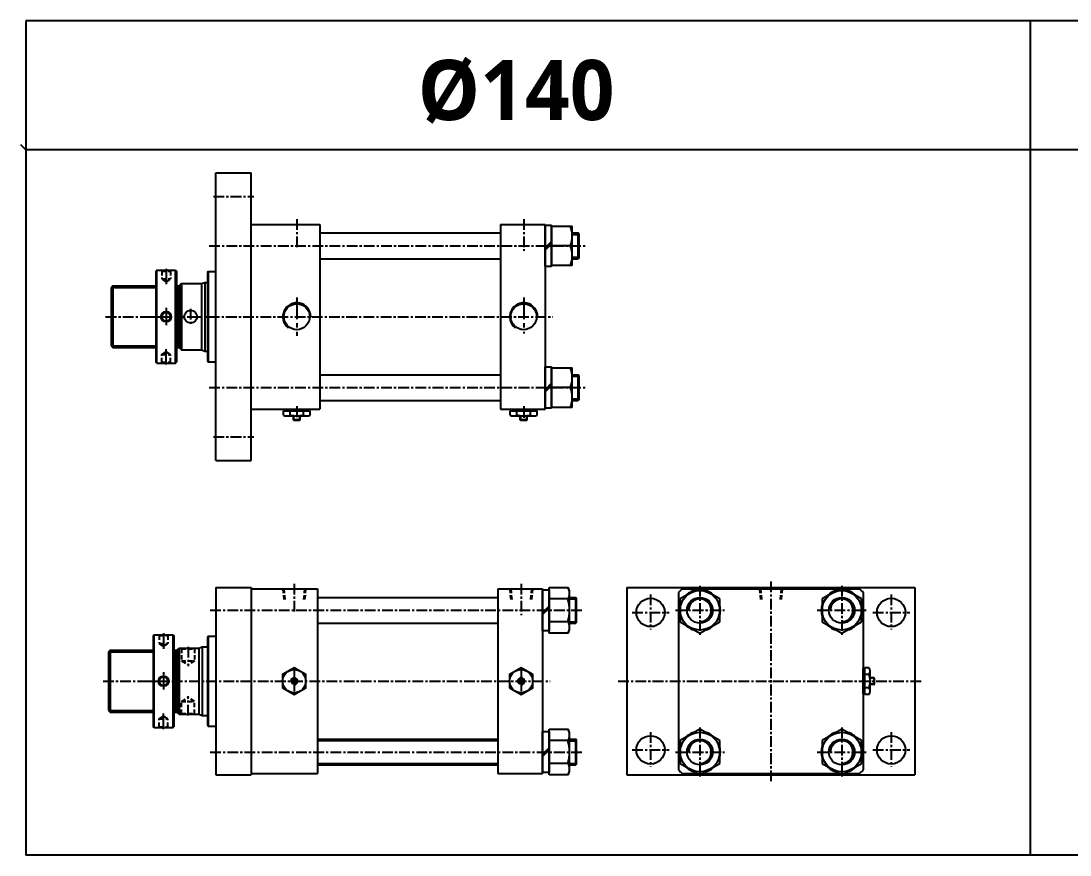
# Model space of a CAD drawing. Extents: x -819 to 4679, y 0 to 1986.
# Drawn here: x -6 to 1215, y 0 to 971 of the extents above; entities that cross this region are included whole.
import ezdxf

# ---------------------------------------------------------------- set-up
doc = ezdxf.new("R2010")
doc.units = 0
doc.header["$LTSCALE"] = 10
doc.header["$MEASUREMENT"] = 0
for name, pattern in [('CENTER', [2, 1.25, -0.25, 0.25, -0.25]), ('CENTERX2', [4, 2.5, -0.5, 0.5, -0.5]), ('HIDDENX2', [0.75, 0.5, -0.25])]:
    doc.linetypes.add(name, pattern=pattern)
doc.layers.get('0').update_dxf_attribs({"linetype": 'CONTINUOUS'})
for name, color, linetype in [('CEN', 1, 'CENTERX2'), ('CENTER', 1, 'CENTER'), ('CL', 1, 'CENTER'), ('DIM', 2, 'CONTINUOUS'), ('HID', 2, 'HIDDENX2'), ('ML', 7, 'CONTINUOUS')]:
    doc.layers.add(name, color=color, linetype=linetype)
doc.styles.add('문자', font='romans.shx')

msp = doc.modelspace()

# ---------------------------------------------------------------- linework, layer by layer
for p, q in [((3507, 971), (0, 971)), ((0, 971), (0, 0)), ((1169, 0), (1169, 971)), ((0, 821), (-5.7, 826.7)), ((3507, 821), (0, 821)), ((3507, 0), (0, 0)), ((3507, 0), (0, 0))]:
    msp.add_line(p, q)
at = {"color": 7, "linetype": 'Continuous'}
for p, q in [((299.6, 512.2), (299.6, 517.2)), ((299.6, 517.2), (306, 517.2)), ((300.6, 517.2), (300.6, 519.2)), ((300.6, 519.2), (329.8, 519.2)), ((306, 517.2), (330.8, 517.2)), ((307.4, 512.2), (307.4, 517.2)), ((323, 512.2), (323, 517.2)), ((329.8, 517.2), (329.8, 519.2)), ((330.8, 512.2), (330.8, 517.2)), ((563.6, 512.2), (563.6, 517.2)), ((563.6, 517.2), (570, 517.2)), ((564.6, 517.2), (564.6, 519.2)), ((564.6, 519.2), (593.8, 519.2)), ((570, 517.2), (594.8, 517.2)), ((571.4, 512.2), (571.4, 517.2)), ((587, 512.2), (587, 517.2)), ((593.8, 517.2), (593.8, 519.2)), ((594.8, 512.2), (594.8, 517.2)), ((302.8, 511.2), (327.6, 511.2)), ((311.2, 511.5), (311.2, 511.5)), ((311.2, 506.7), (311.2, 511.2)), ((311.2, 506.7), (311.7, 506.2)), ((319.2, 506.7), (311.2, 506.7)), ((311.7, 506.2), (318.7, 506.2)), ((319.2, 506.7), (318.7, 506.2)), ((319.2, 506.7), (319.2, 511.2)), ((566.8, 511.2), (591.6, 511.2)), ((575.2, 511.5), (575.2, 511.5)), ((575.2, 506.7), (575.2, 511.2)), ((575.2, 506.7), (575.7, 506.2)), ((583.2, 506.7), (575.2, 506.7)), ((575.7, 506.2), (582.7, 506.2)), ((583.2, 506.7), (582.7, 506.2)), ((583.2, 506.7), (583.2, 511.2)), ((974.3, 187.8), (974.3, 217)), ((976.3, 217), (974.3, 217)), ((981.3, 218), (976.3, 218)), ((976.3, 193.1), (976.3, 218)), ((981.3, 210.2), (976.3, 210.2)), ((982.3, 190), (982.3, 214.8)), ((982, 198.4), (982, 198.4)), ((986.8, 206.4), (982.3, 206.4)), ((986.8, 198.4), (982.3, 198.4)), ((986.8, 206.4), (987.3, 205.9)), ((986.8, 206.4), (986.8, 198.4)), ((986.8, 198.4), (987.3, 198.9)), ((987.3, 198.9), (987.3, 205.9)), ((976.3, 187.8), (974.3, 187.8)), ((981.3, 194.6), (976.3, 194.6)), ((976.3, 186.8), (976.3, 193.1)), ((981.3, 186.8), (976.3, 186.8))]:
    msp.add_line(p, q, dxfattribs=at)
for points in [[(298.7, 194.6), (312.2, 186.8), (325.7, 194.6), (325.7, 210.2), (312.2, 218), (298.7, 210.2)], [(562.7, 194.6), (576.2, 186.8), (589.7, 194.6), (589.7, 210.2), (576.2, 218), (562.7, 210.2)], [(310.8, 204.9), (309.3, 202.4), (310.8, 199.9), (313.6, 199.9), (315.1, 202.4), (313.6, 204.9)], [(574.8, 204.9), (573.3, 202.4), (574.8, 199.9), (577.6, 199.9), (579.1, 202.4), (577.6, 204.9)]]:
    msp.add_lwpolyline(points, close=True, dxfattribs=at)
for centre, radius in [((312.2, 202.4), 13.5), ((576.2, 202.4), 13.5), ((312.2, 202.4), 3.5), ((576.2, 202.4), 3.5)]:
    msp.add_circle(centre, radius, dxfattribs=at)
for centre, radius, start, end in [((302.8, 516.8), 5.62, 235.6158, 270), ((303.5, 519.4), 8.22, 241.7006, 298.2994), ((315.2, 542.6), 31.3, 255.6172, 270.0141), ((315.2, 542.6), 31.3, 269.9859, 284.3828), ((326.9, 519.4), 8.22, 241.7006, 298.2994), ((566.8, 516.8), 5.62, 235.6158, 270), ((567.5, 519.4), 8.22, 241.7006, 298.2994), ((579.2, 542.6), 31.3, 255.6172, 270.0141), ((579.2, 542.6), 31.3, 269.9859, 284.3828), ((590.9, 519.4), 8.22, 241.7006, 298.2994), ((974.1, 214.1), 8.22, 331.7006, 28.2994), ((951, 202.4), 31.3, 359.9859, 14.3828), ((951, 202.4), 31.3, 345.6172, 0.0141), ((974.1, 190.7), 8.22, 331.7006, 28.2994), ((976.7, 190), 5.62, 325.6158, 0)]:
    msp.add_arc(centre, radius, start, end, dxfattribs=at)
at = {"layer": 'CEN'}
for p, q in [((163.2, 682.5), (163.2, 664.4)), ((315.2, 649), (315.2, 604.4)), ((579.2, 649), (579.2, 607.1)), ((163.2, 637.2), (163.2, 616.9)), ((145.1, 626.7), (180.4, 626.7)), ((163.2, 571), (163.2, 589)), ((315.2, 522.4), (315.2, 509.8)), ((579.2, 522.7), (579.2, 509.1)), ((160.2, 258.1), (160.2, 240.1)), ((160.2, 212.9), (160.2, 192.6)), ((312.2, 215.7), (312.2, 189.1)), ((576.2, 215.7), (576.2, 189.1)), ((142.1, 202.4), (177.4, 202.4)), ((160.2, 146.7), (160.2, 164.7))]:
    msp.add_line(p, q, dxfattribs=at)
at = {"layer": 'CENTER'}
for p, q in [((218.2, 766.7), (265.2, 766.7)), ((315.2, 740.2), (315.2, 705.4)), ((579.2, 740.2), (579.2, 703.5)), ((213.3, 709.2), (651.7, 709.2)), ((191.7, 635.8), (191.7, 616.9)), ((92.8, 626.7), (613.2, 626.7)), ((213.3, 544.2), (651.7, 544.2)), ((218.2, 486.7), (265.2, 486.7)), ((866.8, 318.4), (866.8, 83.4)), ((312.2, 315.9), (312.2, 281.1)), ((576.2, 315.9), (576.2, 279.2)), ((726.8, 303.2), (726.8, 262.5)), ((1006.8, 303.2), (1006.8, 262.5)), ((214.4, 284.9), (648.7, 284.9)), ((705.4, 282.4), (748.5, 282.4)), ((985.4, 282.4), (1028.5, 282.4)), ((188.7, 242.4), (188.7, 219.7)), ((89.8, 202.4), (610.2, 202.4)), ((689.2, 202.4), (1043, 202.4)), ((188.7, 162.4), (188.7, 185.1)), ((726.8, 143.2), (726.8, 102.5)), ((1006.8, 143.2), (1006.8, 102.5)), ((705.4, 122.4), (748.5, 122.4)), ((985.4, 122.4), (1028.5, 122.4)), ((214.4, 119.9), (648.7, 119.9))]:
    msp.add_line(p, q, dxfattribs=at)
at = {"layer": 'CL'}
for p, q in [((784.3, 313.4), (784.3, 256.4)), ((949.3, 313.4), (949.3, 256.4)), ((755.8, 284.9), (812.8, 284.9)), ((920.8, 284.9), (977.8, 284.9)), ((784.3, 148.4), (784.3, 91.4)), ((949.3, 148.4), (949.3, 91.4)), ((755.8, 119.9), (812.8, 119.9)), ((920.8, 119.9), (977.8, 119.9))]:
    msp.add_line(p, q, dxfattribs=at)
at = {"layer": 'DIM'}
for p, q in [((99.2, 660.7), (151.2, 660.7)), ((175.2, 660.7), (177.2, 660.7)), ((177.2, 660.7), (179.2, 661.9)), ((99.2, 592.7), (151.2, 592.7)), ((175.2, 592.7), (177.2, 592.7)), ((177.2, 592.7), (179.2, 591.6)), ((96.2, 236.4), (148.2, 236.4)), ((172.2, 236.4), (174.2, 236.4)), ((174.2, 236.4), (176.2, 237.6)), ((96.2, 168.4), (148.2, 168.4)), ((172.2, 168.4), (174.2, 168.4)), ((174.2, 168.4), (176.2, 167.2))]:
    msp.add_line(p, q, dxfattribs=at)
for centre in [(315.2, 626.7), (579.2, 626.7)]:
    msp.add_arc(centre, 16.2, 0, 231.9959, dxfattribs=at)
at = {"layer": 'HID'}
for p, q in [((158.2, 679.7), (157.2, 680.7)), ((158.2, 679.7), (158.2, 670.7)), ((158.2, 679.7), (168.2, 679.7)), ((168.2, 679.7), (169.2, 680.7)), ((168.2, 679.7), (168.2, 670.7)), ((158.2, 670.7), (168.2, 670.7)), ((158.2, 670.7), (163.2, 667.5)), ((163.2, 667.5), (168.2, 670.7)), ((158.2, 573.7), (157.2, 572.7)), ((158.2, 582.7), (163.2, 585.9)), ((158.2, 573.7), (158.2, 582.7)), ((158.2, 582.7), (168.2, 582.7)), ((158.2, 573.7), (168.2, 573.7)), ((163.2, 585.9), (168.2, 582.7)), ((168.2, 573.7), (168.2, 582.7)), ((168.2, 573.7), (169.2, 572.7)), ((299, 309.9), (300.2, 295.9)), ((300.1, 309.9), (301.4, 295.9)), ((324.3, 309.9), (323, 295.9)), ((325.4, 309.9), (324.2, 295.9)), ((563, 309.9), (564.2, 295.9)), ((564.1, 309.9), (565.4, 295.9)), ((588.3, 309.9), (587, 295.9)), ((589.4, 309.9), (588.2, 295.9)), ((853.6, 309.9), (854.8, 295.9)), ((854.7, 309.9), (856, 295.9)), ((878.9, 309.9), (877.6, 295.9)), ((880, 309.9), (878.8, 295.9)), ((155.2, 255.4), (154.2, 256.4)), ((165.2, 255.4), (166.2, 256.4)), ((155.2, 255.4), (155.2, 246.4)), ((155.2, 255.4), (165.2, 255.4)), ((155.2, 246.4), (165.2, 246.4)), ((155.2, 246.4), (160.2, 243.2)), ((160.2, 243.2), (165.2, 246.4)), ((165.2, 255.4), (165.2, 246.4)), ((180.7, 240.7), (181.2, 240.2)), ((181.2, 240.2), (181.2, 225.9)), ((181.2, 240.2), (196.2, 240.2)), ((196.7, 240.7), (196.2, 240.2)), ((196.2, 240.2), (196.2, 225.9)), ((181.2, 225.9), (196.2, 225.9)), ((181.2, 225.9), (188.7, 221.6)), ((196.1, 225.9), (188.7, 221.6)), ((181.2, 178.9), (188.7, 183.2)), ((196.1, 178.9), (188.7, 183.2)), ((181.2, 178.9), (196.2, 178.9)), ((181.2, 164.6), (181.2, 178.9)), ((196.2, 164.6), (196.2, 178.9)), ((155.2, 158.4), (160.2, 161.6)), ((160.2, 161.6), (165.2, 158.4)), ((180.7, 164.1), (181.2, 164.6)), ((181.2, 164.6), (196.2, 164.6)), ((196.7, 164.1), (196.2, 164.6)), ((155.2, 149.4), (154.2, 148.4)), ((155.2, 149.4), (155.2, 158.4)), ((155.2, 158.4), (165.2, 158.4)), ((155.2, 149.4), (165.2, 149.4)), ((165.2, 149.4), (165.2, 158.4)), ((165.2, 149.4), (166.2, 148.4))]:
    msp.add_line(p, q, dxfattribs=at)
at = {"layer": 'ML', "color": 0}
for p, q in [((221.2, 794.2), (262.2, 794.2)), ((221.2, 459.2), (221.2, 794.2)), ((262.2, 459.2), (262.2, 794.2)), ((262.2, 734.2), (342.2, 734.2)), ((342.2, 734.2), (342.2, 519.2)), ((552.2, 734.2), (604.2, 734.2)), ((552.2, 734.2), (552.2, 519.2)), ((604.2, 734.2), (604.2, 519.2)), ((604.2, 685.3), (604.2, 733.2)), ((604.2, 733.2), (611.7, 733.2)), ((611.7, 733.2), (611.7, 685.3)), ((342.2, 724.2), (552.2, 724.2)), ((611.7, 686.2), (611.7, 732.2)), ((611.7, 732.2), (635.7, 732.2)), ((635.7, 686.2), (635.7, 732.2)), ((635.7, 724.2), (642.7, 724.2)), ((635.7, 722.5), (643.7, 722.5)), ((643.7, 723.2), (642.7, 724.2)), ((642.7, 694.2), (642.7, 724.2)), ((643.7, 695.2), (643.7, 723.2)), ((611.7, 714.2), (604.2, 706.7)), ((611.7, 711.7), (604.2, 704.2)), ((633.6, 709.2), (611.7, 709.2)), ((635.7, 696), (643.7, 696)), ((342.2, 694.2), (552.2, 694.2)), ((611.7, 685.3), (604.2, 685.3)), ((635.7, 686.2), (611.7, 686.2)), ((635.7, 694.2), (642.7, 694.2)), ((643.7, 695.2), (642.7, 694.2)), ((152.2, 680.7), (151.2, 679.7)), ((151.2, 679.7), (151.2, 573.7)), ((152.2, 680.7), (174.2, 680.7)), ((152.2, 572.7), (152.2, 680.7)), ((174.2, 680.7), (175.2, 679.7)), ((174.2, 572.7), (174.2, 680.7)), ((175.2, 679.7), (175.2, 573.7)), ((212.2, 679.2), (211.2, 678.2)), ((211.2, 678.2), (211.2, 575.2)), ((212.2, 679.2), (221.2, 679.2)), ((212.2, 679.2), (212.2, 574.2)), ((101.2, 662.7), (99.2, 660.7)), ((99.2, 660.7), (99.2, 592.7)), ((101.2, 662.7), (151.2, 662.7)), ((101.2, 662.7), (101.2, 590.7)), ((175.2, 662.7), (179.2, 662.7)), ((177.2, 662.7), (177.2, 590.7)), ((181.2, 665.2), (179.2, 663.2)), ((179.2, 663.2), (179.2, 590.2)), ((181.2, 665.2), (181.2, 588.2)), ((181.2, 665.2), (204.2, 665.2)), ((204.2, 665.2), (208.2, 666.7)), ((204.2, 665.2), (204.2, 588.2)), ((208.2, 666.7), (211.2, 666.7)), ((208.2, 666.7), (208.2, 586.7)), ((99.2, 592.7), (101.2, 590.7)), ((101.2, 590.7), (151.2, 590.7)), ((175.2, 590.7), (179.2, 590.7)), ((179.2, 590.2), (181.2, 588.2)), ((181.2, 588.2), (204.2, 588.2)), ((204.2, 588.2), (208.2, 586.7)), ((208.2, 586.7), (211.2, 586.7)), ((152.2, 572.7), (151.2, 573.7)), ((174.2, 572.7), (175.2, 573.7)), ((211.2, 575.2), (212.2, 574.2)), ((212.2, 574.2), (221.2, 574.2)), ((152.2, 572.7), (174.2, 572.7)), ((604.2, 520.3), (604.2, 568.2)), ((604.2, 568.2), (611.7, 568.2)), ((611.7, 568.2), (611.7, 520.3)), ((611.7, 521.2), (611.7, 567.2)), ((611.7, 567.2), (635.7, 567.2)), ((635.7, 521.2), (635.7, 567.2)), ((342.2, 559.2), (552.2, 559.2)), ((635.7, 559.2), (642.7, 559.2)), ((635.7, 557.5), (643.7, 557.5)), ((643.7, 558.2), (642.7, 559.2)), ((642.7, 529.2), (642.7, 559.2)), ((643.7, 530.2), (643.7, 558.2)), ((611.7, 549.2), (604.2, 541.7)), ((611.7, 546.7), (604.2, 539.2)), ((633.6, 544.2), (611.7, 544.2)), ((342.2, 529.2), (552.2, 529.2)), ((635.7, 531), (643.7, 531)), ((635.7, 529.2), (642.7, 529.2)), ((643.7, 530.2), (642.7, 529.2)), ((262.2, 519.2), (342.2, 519.2)), ((552.2, 519.2), (604.2, 519.2)), ((611.7, 520.3), (604.2, 520.3)), ((635.7, 521.2), (611.7, 521.2)), ((221.2, 459.2), (262.2, 459.2)), ((221.2, 311.4), (262.2, 311.4)), ((221.2, 311.4), (221.2, 93.4)), ((262.2, 311.4), (262.2, 93.4)), ((262.2, 309.9), (339.2, 309.9)), ((339.2, 309.9), (339.2, 94.9)), ((549.2, 309.9), (601.2, 309.9)), ((549.2, 309.9), (549.2, 94.9)), ((601.2, 309.9), (601.2, 94.9)), ((601.2, 260.9), (601.2, 308.8)), ((601.2, 308.8), (608.7, 308.8)), ((608.7, 258.3), (608.7, 311.5)), ((608.7, 311.5), (630.6, 311.5)), ((608.7, 308.8), (608.7, 260.9)), ((632.7, 307.9), (630.6, 311.5)), ((632.7, 261.9), (632.7, 307.9)), ((699.3, 311.4), (1034.3, 311.4)), ((699.3, 311.4), (699.3, 93.4)), ((759.3, 305.6), (759.3, 99.2)), ((784.3, 311.5), (761.3, 298.2)), ((763.6, 309.9), (970, 309.9)), ((807.3, 298.2), (784.3, 311.5)), ((949.3, 311.5), (926.3, 298.2)), ((972.3, 298.2), (949.3, 311.5)), ((974.3, 305.6), (974.3, 99.2)), ((1034.3, 311.4), (1034.3, 93.4)), ((339.2, 299.9), (549.2, 299.9)), ((630.6, 298.2), (608.7, 298.2)), ((632.7, 299.9), (639.7, 299.9)), ((632.7, 298.1), (640.7, 298.1)), ((640.7, 298.9), (639.7, 299.9)), ((639.7, 269.9), (639.7, 299.9)), ((640.7, 270.9), (640.7, 298.9)), ((761.3, 298.2), (761.3, 271.6)), ((807.3, 271.6), (807.3, 298.2)), ((926.3, 298.2), (926.3, 271.6)), ((972.3, 271.6), (972.3, 298.2)), ((608.7, 289.9), (601.2, 282.4)), ((608.7, 287.4), (601.2, 279.9)), ((339.2, 269.9), (549.2, 269.9)), ((630.6, 271.6), (608.7, 271.6)), ((632.7, 271.6), (640.7, 271.6)), ((632.7, 269.9), (639.7, 269.9)), ((640.7, 270.9), (639.7, 269.9)), ((761.3, 271.6), (784.3, 258.3)), ((784.3, 258.3), (807.3, 271.6)), ((926.3, 271.6), (949.3, 258.3)), ((949.3, 258.3), (972.3, 271.6)), ((149.2, 256.4), (148.2, 255.4)), ((149.2, 256.4), (171.2, 256.4)), ((149.2, 148.4), (149.2, 256.4)), ((171.2, 256.4), (172.2, 255.4)), ((171.2, 148.4), (171.2, 256.4)), ((608.7, 260.9), (601.2, 260.9)), ((630.6, 258.3), (608.7, 258.3)), ((630.6, 258.3), (632.7, 261.9)), ((148.2, 255.4), (148.2, 149.4)), ((172.2, 255.4), (172.2, 149.4)), ((212.2, 254.9), (211.2, 253.9)), ((211.2, 253.9), (211.2, 150.9)), ((212.2, 254.9), (221.2, 254.9)), ((212.2, 254.9), (212.2, 149.9)), ((98.2, 238.4), (96.2, 236.4)), ((96.2, 236.4), (96.2, 168.4)), ((98.2, 238.4), (148.2, 238.4)), ((98.2, 238.4), (98.2, 166.4)), ((172.2, 238.4), (176.2, 238.4)), ((174.2, 238.4), (174.2, 166.4)), ((178.2, 240.9), (176.2, 238.9)), ((176.2, 238.9), (176.2, 165.9)), ((178.2, 240.9), (201.2, 240.9)), ((178.2, 240.9), (178.2, 163.9)), ((201.2, 240.9), (205.2, 242.4)), ((201.2, 240.9), (201.2, 163.9)), ((205.2, 242.4), (211.2, 242.4)), ((205.2, 242.4), (205.2, 162.4)), ((96.2, 168.4), (98.2, 166.4)), ((98.2, 166.4), (148.2, 166.4)), ((172.2, 166.4), (176.2, 166.4)), ((176.2, 165.9), (178.2, 163.9)), ((178.2, 163.9), (201.2, 163.9)), ((201.2, 163.9), (205.2, 162.4)), ((205.2, 162.4), (211.2, 162.4)), ((149.2, 148.4), (148.2, 149.4)), ((149.2, 148.4), (171.2, 148.4)), ((171.2, 148.4), (172.2, 149.4)), ((211.2, 150.9), (212.2, 149.9)), ((212.2, 149.9), (221.2, 149.9)), ((339.2, 134.9), (549.2, 134.9)), ((601.2, 95.9), (601.2, 143.8)), ((601.2, 143.8), (608.7, 143.8)), ((608.7, 93.3), (608.7, 146.5)), ((608.7, 146.5), (630.6, 146.5)), ((608.7, 143.8), (608.7, 95.9)), ((632.7, 142.9), (630.6, 146.5)), ((632.7, 96.9), (632.7, 142.9)), ((632.7, 134.9), (639.7, 134.9)), ((640.7, 133.9), (639.7, 134.9)), ((639.7, 104.9), (639.7, 134.9)), ((784.3, 146.5), (761.3, 133.2)), ((807.3, 133.2), (784.3, 146.5)), ((949.3, 146.5), (926.3, 133.2)), ((972.3, 133.2), (949.3, 146.5)), ((339.2, 133.4), (549.2, 133.4)), ((608.7, 124.9), (601.2, 117.4)), ((608.7, 122.4), (601.2, 114.9)), ((630.6, 133.2), (608.7, 133.2)), ((632.7, 133.1), (640.7, 133.1)), ((640.7, 105.9), (640.7, 133.9)), ((761.3, 133.2), (761.3, 106.6)), ((807.3, 106.6), (807.3, 133.2)), ((926.3, 133.2), (926.3, 106.6)), ((972.3, 106.6), (972.3, 133.2)), ((339.2, 106.4), (549.2, 106.4)), ((339.2, 104.9), (549.2, 104.9)), ((630.6, 106.6), (608.7, 106.6)), ((632.7, 106.6), (640.7, 106.6)), ((632.7, 104.9), (639.7, 104.9)), ((640.7, 105.9), (639.7, 104.9)), ((761.3, 106.6), (784.3, 93.3)), ((784.3, 93.3), (807.3, 106.6)), ((926.3, 106.6), (949.3, 93.3)), ((949.3, 93.3), (972.3, 106.6)), ((221.2, 93.4), (262.2, 93.4)), ((262.2, 94.9), (339.2, 94.9)), ((549.2, 94.9), (601.2, 94.9)), ((608.7, 95.9), (601.2, 95.9)), ((630.6, 93.3), (608.7, 93.3)), ((630.6, 93.3), (632.7, 96.9)), ((699.3, 93.4), (1034.3, 93.4)), ((763.6, 94.9), (970, 94.9))]:
    msp.add_line(p, q, dxfattribs=at)
at = {"layer": 'ML', "color": 2}
for p, q in [((311.7, 511.4), (311.7, 511.4)), ((311.7, 506.2), (311.7, 511.2)), ((318.7, 506.2), (318.7, 511.2)), ((575.7, 511.4), (575.7, 511.4)), ((575.7, 506.2), (575.7, 511.2)), ((582.7, 506.2), (582.7, 511.2)), ((982.1, 198.9), (982.1, 198.9)), ((987.3, 205.9), (982.3, 205.9)), ((987.3, 198.9), (982.3, 198.9))]:
    msp.add_line(p, q, dxfattribs=at)
at = {"layer": 'ML'}
for centre, radius in [((315.2, 626.7), 15.1), ((579.2, 626.7), 15.1), ((163.2, 626.7), 6), ((163.2, 626.7), 5), ((163.2, 626.7), 5), ((191.7, 626.7), 7.5), ((726.8, 282.4), 16.5), ((1006.8, 282.4), 16.5), ((160.2, 202.4), 6), ((160.2, 202.4), 5), ((160.2, 202.4), 5), ((726.8, 122.4), 16.5), ((1006.8, 122.4), 16.5)]:
    msp.add_circle(centre, radius, dxfattribs=at)
at = {"layer": 'ML', "color": 0}
for centre, radius in [((784.3, 284.9), 23), ((949.3, 284.9), 23), ((784.3, 284.9), 15), ((949.3, 284.9), 15), ((784.3, 119.9), 23), ((784.3, 119.9), 15), ((949.3, 119.9), 23), ((949.3, 119.9), 15)]:
    msp.add_circle(centre, radius, dxfattribs=at)
at = {"layer": 'ML'}
for centre, radius, start, end in [((602.5, 720.7), 33.2, 339.7297, 20.2703), ((602.5, 697.7), 33.2, 339.7297, 20.2703), ((602.5, 555.7), 33.2, 339.7297, 20.2703), ((602.5, 532.7), 33.2, 339.7297, 20.2703), ((621, 304.8), 11.7, 325.591, 34.409), ((866.8, 202.4), 149, 133.8235, 136.1765), ((866.8, 202.4), 149, 43.8235, 46.1765), ((586.7, 284.6), 46, 0.4002, 17.1986), ((586.7, 285.2), 46, 342.8014, 359.5998), ((621, 265), 11.7, 325.591, 34.409), ((621, 139.8), 11.7, 325.591, 34.409), ((586.7, 119.6), 46, 0.4002, 17.1986), ((586.7, 120.2), 46, 342.8014, 359.5998), ((621, 100), 11.7, 325.591, 34.409), ((866.8, 202.4), 149, 223.8235, 226.1765), ((866.8, 202.4), 149, 313.8235, 316.1765)]:
    msp.add_arc(centre, radius, start, end, dxfattribs=at)
at = {"layer": 'ML', "color": 0}
for centre, start, end in [((784.3, 284.9), 103.8129, 136.1845), ((784.3, 284.9), 43.8155, 76.1871), ((949.3, 284.9), 103.8129, 136.1845), ((949.3, 284.9), 43.8155, 76.1871), ((784.3, 284.9), 163.8083, 196.1917), ((784.3, 284.9), 343.8083, 16.1917), ((949.3, 284.9), 163.8083, 196.1917), ((949.3, 284.9), 343.8083, 16.1917), ((784.3, 284.9), 223.8155, 256.1871), ((784.3, 284.9), 283.8129, 316.1845), ((949.3, 284.9), 223.8155, 256.1871), ((949.3, 284.9), 283.8129, 316.1845), ((784.3, 119.9), 103.8129, 136.1845), ((784.3, 119.9), 43.8155, 76.1871), ((949.3, 119.9), 103.8129, 136.1845), ((949.3, 119.9), 43.8155, 76.1871), ((784.3, 119.9), 163.8083, 196.1917), ((784.3, 119.9), 343.8083, 16.1917), ((949.3, 119.9), 163.8083, 196.1917), ((949.3, 119.9), 343.8083, 16.1917), ((784.3, 119.9), 223.8155, 256.1871), ((784.3, 119.9), 283.8129, 316.1845), ((949.3, 119.9), 223.8155, 256.1871), ((949.3, 119.9), 283.8129, 316.1845)]:
    msp.add_arc(centre, 23.9, start, end, dxfattribs=at)
at = {"layer": 'ML', "color": 2}
for centre, radius in [((784.3, 284.9), 13.2), ((949.3, 284.9), 13.2), ((312.2, 202.4), 4), ((576.2, 202.4), 4), ((784.3, 119.9), 13.2), ((949.3, 119.9), 13.2)]:
    msp.add_arc(centre, radius, 270, 180, dxfattribs=at)

# ---------------------------------------------------------------- texts
at = {"insert": (455.9, 925.6), "char_height": 70, "attachment_point": 1, "style": '문자'}
msp.add_mtext_dynamic_manual_height_columns('{\\fMalgun Gothic|b1|i0|c129|p50;%%C140}', width=124.533, gutter_width=16, heights=[-75.6], dxfattribs=at)

doc.saveas('drawing.dxf')
